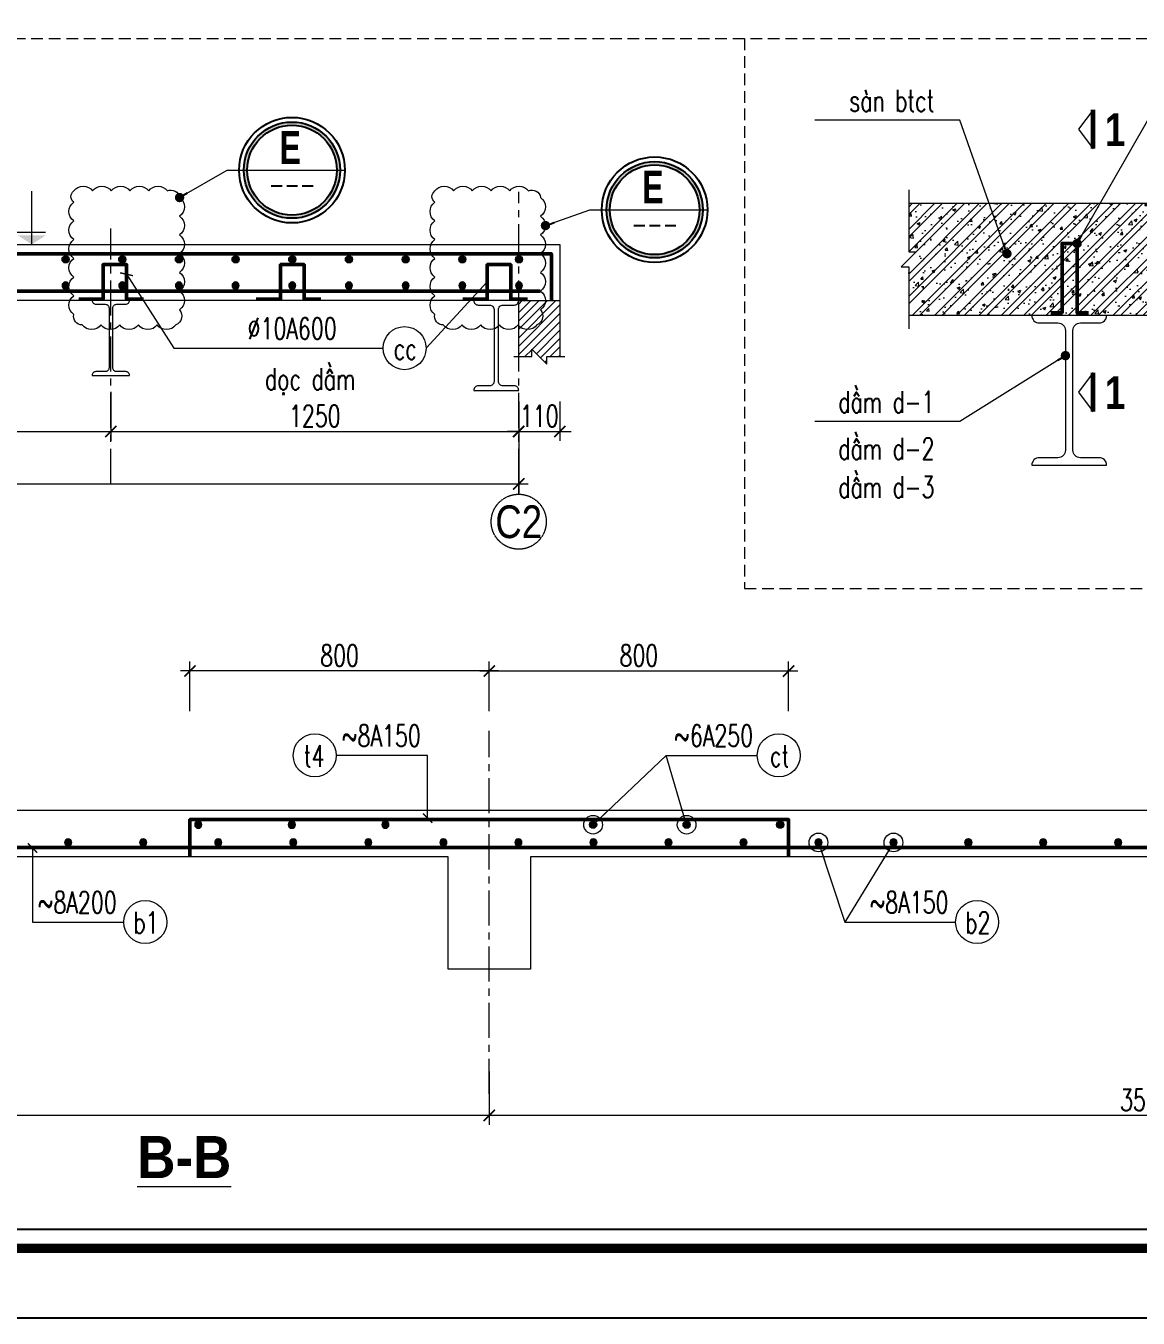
# Model space of a CAD drawing. Header units: millimetres. Extents: x 61738 to 439738, y 60858 to 151243.
# Drawn here: x 283916 to 295808, y 84100 to 97912 of the extents above; entities that cross this region are included whole.
import ezdxf
from ezdxf.enums import TextEntityAlignment as Align

# ---------------------------------------------------------------- set-up
doc = ezdxf.new("R2010")
doc.units = ezdxf.units.MM
doc.linetypes.add('CENTER', pattern=[2, 1.25, -0.25, 0.25, -0.25])
doc.linetypes.add('HIDDEN', pattern=[0.375, 0.25, -0.125])
for name, color, linetype, lineweight in [('1-THEP1', 1, 'Continuous', 50), ('10-TEXT', 4, 'Continuous', 15), ('3-THAY', 7, 'Continuous', 18), ('5-DUT', 2, 'HIDDEN', 15), ('6-TRUC', 8, 'CENTER', 9), ('7-HATCH', 8, 'Continuous', 13), ('8-DIM', 8, 'Continuous', 15), ('9-SO HIEU', 8, 'Continuous', 15), ('TEXT', 7, 'Continuous', 25)]:
    doc.layers.add(name, color=color, linetype=linetype, lineweight=lineweight)
for name, color, linetype in [('DIM', 3, 'Continuous'), ('Khungbo', 32, 'Continuous'), ('KICHTHUOC', 8, 'Continuous'), ('MANH', 8, 'Continuous'), ('TEXT-Ghi chu', 7, 'Continuous')]:
    doc.layers.add(name, color=color, linetype=linetype)
doc.styles.add('A3 - Text 3.5', font='VnArialH.TTF', dxfattribs={"width": 0.8, "height": 350})
doc.styles.add('A3 - Text 4.5', font='VnArialH-Bold.TTF', dxfattribs={"width": 0.9, "height": 450})
doc.styles.add('A3-Text 2.3', font='vnsimli.shx', dxfattribs={"width": 0.7, "height": 230, "bigfont": 'vn.shx'})
doc.styles.add('A3-Text 3.5', font='VnArialH-Bold.TTF', dxfattribs={"width": 0.8, "height": 350})
doc.styles.add('S1', font='vnsimli.shx', dxfattribs={"width": 0.75})
doc.styles.add('T3', font='VnArialH-Bold.TTF', dxfattribs={"width": 0.9})
doc.dimstyles.new('A3-1-100', dxfattribs={"dimtxt": 200, "dimasz": 120, "dimexe": 100, "dimexo": 0, "dimgap": 50, "dimtad": 1, "dimdec": 0, "dimdsep": 49, "dimtxsty": 'A3-Text 2.3', "dimblk": 'ARCHTICK', "dimcen": 10, "dimdle": 100, "dimclrd": 8, "dimclre": 8, "dimclrt": 2, "dimadec": 0, "dimazin": 2, "dimtfac": 1, "dimtdec": 0, "dimtix": 1, "dimtmove": 1, "dimatfit": 3, "dimldrblk": 'DOT', "dimfxl": 1, "dimtolj": 1, "dimtzin": 0, "dimlwd": -1, "dimlwe": -1, "dimarcsym": 0})
doc.dimstyles.new('A3-1-100x2', dxfattribs={"dimtxt": 200, "dimasz": 120, "dimexe": 100, "dimexo": 0, "dimgap": 50, "dimtad": 1, "dimdec": 0, "dimlfac": 0.5, "dimdsep": 49, "dimtxsty": 'A3-Text 2.3', "dimblk": 'ARCHTICK', "dimcen": 10, "dimdle": 100, "dimclrd": 8, "dimclre": 8, "dimclrt": 2, "dimadec": 0, "dimazin": 2, "dimtfac": 1, "dimtdec": 0, "dimtix": 1, "dimtmove": 1, "dimatfit": 3, "dimldrblk": 'DOT', "dimfxl": 1, "dimtolj": 1, "dimtzin": 0, "dimlwd": -1, "dimlwe": -1, "dimarcsym": 0})
doc.dimstyles.new('A3-1-100x3', dxfattribs={"dimtxt": 230, "dimasz": 120, "dimexe": 100, "dimexo": 0, "dimgap": 50, "dimtad": 1, "dimdec": 0, "dimlfac": 0.333333, "dimdsep": 49, "dimtxsty": 'A3-Text 2.3', "dimblk": 'ARCHTICK', "dimcen": 10, "dimdle": 100, "dimclrd": 8, "dimclre": 8, "dimclrt": 2, "dimadec": 0, "dimazin": 2, "dimtfac": 1, "dimtdec": 0, "dimtix": 1, "dimtmove": 1, "dimatfit": 3, "dimldrblk": 'DOT', "dimfxl": 1, "dimtolj": 1, "dimtzin": 0, "dimlwd": -1, "dimlwe": -1, "dimarcsym": 0})
doc.dimstyles.new('A3-1-100x4', dxfattribs={"dimtxt": 200, "dimasz": 120, "dimexe": 100, "dimexo": 0, "dimgap": 50, "dimtad": 1, "dimdec": 0, "dimlfac": 0.25, "dimdsep": 49, "dimtxsty": 'A3-Text 2.3', "dimblk": 'ARCHTICK', "dimcen": 10, "dimdle": 100, "dimclrd": 8, "dimclre": 8, "dimclrt": 2, "dimadec": 0, "dimazin": 2, "dimtfac": 1, "dimtdec": 0, "dimtix": 1, "dimtmove": 1, "dimatfit": 3, "dimldrblk": 'DOT', "dimfxl": 1, "dimtolj": 1, "dimtzin": 0, "dimlwd": -1, "dimlwe": -1, "dimarcsym": 0})

# ---------------------------------------------------------------- blocks, each defined once
blk = doc.blocks.new('CDS12')
at = {"layer": 'Defpoints'}
blk.add_lwpolyline([(91835, 363353), (49835, 363353), (49835, 393053), (91835, 393053)], close=True, dxfattribs=at)
at = {"layer": 'Khungbo', "color": 1, "const_width": 100}
blk.add_lwpolyline([(91094, 364100), (50996, 364100), (50996, 392312), (91094, 392312)], close=True, dxfattribs=at)
at = {"layer": 'Khungbo', "color": 1}
blk.add_lwpolyline([(90894, 364300), (51196, 364300), (51196, 392112), (90894, 392112)], close=True, dxfattribs=at)
blk = doc.blocks.new('Truc X')
at = {"layer": '6-TRUC', "color": 2}
blk.add_line((0, 0), (0, 150), dxfattribs=at)
blk.add_circle((0, -400), 400, dxfattribs=at)
at = {"layer": '6-TRUC', "color": 2, "style": 'A3 - Text 3.5', "width": 0.8}
blk.add_attdef('1', text='', height=500, dxfattribs=at).set_placement((-13, -400), align=Align.MIDDLE_CENTER)
blk = doc.blocks.new('_ArchTick')
at = {"color": 0, "linetype": 'ByBlock', "const_width": 0.15}
blk.add_lwpolyline([(-0.5, -0.5), (0.5, 0.5)], dxfattribs=at)
blk = doc.blocks.new('*D183')
at = {"layer": '8-DIM', "color": 8, "ltscale": 300, "transparency": 16777216}
for p, q in [((275545, 93897), (275545, 92917)), ((289185, 93897), (289185, 92917))]:
    blk.add_line(p, q, dxfattribs=at)
at = {"layer": '8-DIM', "color": 8, "linetype": 'ByBlock', "ltscale": 300, "transparency": 16777216}
blk.add_line((275445, 93017), (289285, 93017), dxfattribs=at)
at = {"layer": 'Defpoints', "color": 0, "ltscale": 300, "transparency": 16777216}
for p in [(275545, 93897), (289185, 93897), (289185, 93017)]:
    blk.add_point(p, dxfattribs=at)
at = {"layer": '8-DIM', "color": 8, "ltscale": 300, "transparency": 16777216, "xscale": 120, "yscale": 120, "zscale": 120, "rotation": 180}
blk.add_blockref('_ArchTick', (275545, 93017), dxfattribs=at)
at = {"layer": '8-DIM', "color": 8, "ltscale": 300, "transparency": 16777216, "xscale": 120, "yscale": 120, "zscale": 120}
blk.add_blockref('_ArchTick', (289185, 93017), dxfattribs=at)
at = {"layer": '8-DIM', "color": 2, "ltscale": 300, "transparency": 16777216, "insert": (282365, 93182), "char_height": 230, "attachment_point": 5, "style": 'A3-Text 2.3'}
blk.add_mtext('\\A1;3410', dxfattribs=at)
blk = doc.blocks.new('_Dot')
at = {"color": 0, "linetype": 'ByBlock', "lineweight": -2}
blk.add_line((-0.5, 0), (-1, 0), dxfattribs=at)
at = {"color": 0, "linetype": 'ByBlock', "const_width": 0.5}
blk.add_lwpolyline([(-0.25, 0, 1), (0.25, 0, 1)], format="xyb", close=True, dxfattribs=at)
blk = doc.blocks.new('*D185')
at = {"layer": '8-DIM', "color": 8, "ltscale": 300, "transparency": 16777216}
for p, q in [((275545, 94000), (275545, 93477)), ((284825, 94000), (284825, 93477))]:
    blk.add_line(p, q, dxfattribs=at)
at = {"layer": '8-DIM', "color": 8, "linetype": 'ByBlock', "ltscale": 300, "transparency": 16777216}
blk.add_line((275445, 93577), (284925, 93577), dxfattribs=at)
at = {"layer": 'Defpoints', "color": 0, "ltscale": 300, "transparency": 16777216}
for p in [(275545, 94000), (284825, 94000), (284825, 93577)]:
    blk.add_point(p, dxfattribs=at)
at = {"layer": '8-DIM', "color": 8, "ltscale": 300, "transparency": 16777216, "xscale": 120, "yscale": 120, "zscale": 120, "rotation": 180}
blk.add_blockref('_ArchTick', (275545, 93577), dxfattribs=at)
at = {"layer": '8-DIM', "color": 8, "ltscale": 300, "transparency": 16777216, "xscale": 120, "yscale": 120, "zscale": 120}
blk.add_blockref('_ArchTick', (284825, 93577), dxfattribs=at)
at = {"layer": '8-DIM', "color": 2, "ltscale": 300, "transparency": 16777216, "insert": (280185, 93742), "char_height": 230, "attachment_point": 5, "style": 'A3-Text 2.3'}
blk.add_mtext('\\A1;2270', dxfattribs=at)
blk = doc.blocks.new('*D186')
at = {"layer": '8-DIM', "color": 8, "ltscale": 300, "transparency": 16777216}
for p, q in [((284825, 93897), (284825, 93477)), ((289185, 93897), (289185, 93477))]:
    blk.add_line(p, q, dxfattribs=at)
at = {"layer": '8-DIM', "color": 8, "linetype": 'ByBlock', "ltscale": 300, "transparency": 16777216}
blk.add_line((284725, 93577), (289285, 93577), dxfattribs=at)
at = {"layer": 'Defpoints', "color": 0, "ltscale": 300, "transparency": 16777216}
for p in [(284825, 93897), (289185, 93897), (289185, 93577)]:
    blk.add_point(p, dxfattribs=at)
at = {"layer": '8-DIM', "color": 8, "ltscale": 300, "transparency": 16777216, "xscale": 120, "yscale": 120, "zscale": 120, "rotation": 180}
blk.add_blockref('_ArchTick', (284825, 93577), dxfattribs=at)
at = {"layer": '8-DIM', "color": 8, "ltscale": 300, "transparency": 16777216, "xscale": 120, "yscale": 120, "zscale": 120}
blk.add_blockref('_ArchTick', (289185, 93577), dxfattribs=at)
at = {"layer": '8-DIM', "color": 2, "ltscale": 300, "transparency": 16777216, "insert": (287005, 93742), "char_height": 230, "attachment_point": 5, "style": 'A3-Text 2.3'}
blk.add_mtext('\\A1;1250', dxfattribs=at)
blk = doc.blocks.new('DK THEP')
at = {"layer": '7-HATCH'}
h = blk.add_hatch(color=1, dxfattribs=at)
edge = h.paths.add_edge_path()
edge.add_arc((0, 0), 36.1, 0, 360)
at = {"layer": '7-HATCH', "color": 0}
blk.add_circle((0, 0), 36.1, dxfattribs=at)
blk = doc.blocks.new('*D188')
at = {"layer": '8-DIM', "color": 8, "ltscale": 300, "transparency": 16777216}
for p, q in [((288870, 86737), (288870, 86167)), ((302910, 86737), (302910, 86167))]:
    blk.add_line(p, q, dxfattribs=at)
at = {"layer": '8-DIM', "color": 8, "linetype": 'ByBlock', "ltscale": 300, "transparency": 16777216}
blk.add_line((303010, 86267), (288770, 86267), dxfattribs=at)
at = {"layer": 'Defpoints', "color": 0, "ltscale": 300, "transparency": 16777216}
for p in [(288870, 86737), (302910, 86737), (288870, 86267)]:
    blk.add_point(p, dxfattribs=at)
at = {"layer": '8-DIM', "color": 8, "ltscale": 300, "transparency": 16777216, "xscale": 120, "yscale": 120, "zscale": 120, "rotation": 180}
blk.add_blockref('_ArchTick', (288870, 86267), dxfattribs=at)
at = {"layer": '8-DIM', "color": 8, "ltscale": 300, "transparency": 16777216, "xscale": 120, "yscale": 120, "zscale": 120}
blk.add_blockref('_ArchTick', (302910, 86267), dxfattribs=at)
at = {"layer": '8-DIM', "color": 2, "ltscale": 300, "transparency": 16777216, "insert": (295890, 86432), "char_height": 230, "attachment_point": 5, "style": 'A3-Text 2.3'}
blk.add_mtext('\\A1;3510', dxfattribs=at)
blk = doc.blocks.new('*D189')
at = {"layer": '8-DIM', "color": 8, "ltscale": 300, "transparency": 16777216}
for p, q in [((277710, 86737), (277710, 86167)), ((288870, 86737), (288870, 86167))]:
    blk.add_line(p, q, dxfattribs=at)
at = {"layer": '8-DIM', "color": 8, "linetype": 'ByBlock', "ltscale": 300, "transparency": 16777216}
blk.add_line((288970, 86267), (277610, 86267), dxfattribs=at)
at = {"layer": 'Defpoints', "color": 0, "ltscale": 300, "transparency": 16777216}
for p in [(277710, 86737), (288870, 86737), (277710, 86267)]:
    blk.add_point(p, dxfattribs=at)
at = {"layer": '8-DIM', "color": 8, "ltscale": 300, "transparency": 16777216, "xscale": 120, "yscale": 120, "zscale": 120, "rotation": 180}
blk.add_blockref('_ArchTick', (277710, 86267), dxfattribs=at)
at = {"layer": '8-DIM', "color": 8, "ltscale": 300, "transparency": 16777216, "xscale": 120, "yscale": 120, "zscale": 120}
blk.add_blockref('_ArchTick', (288870, 86267), dxfattribs=at)
at = {"layer": '8-DIM', "color": 2, "ltscale": 300, "transparency": 16777216, "insert": (283290, 86432), "char_height": 230, "attachment_point": 5, "style": 'A3-Text 2.3'}
blk.add_mtext('\\A1;2790', dxfattribs=at)
blk = doc.blocks.new('*D192')
at = {"layer": '8-DIM', "color": 8, "ltscale": 300, "transparency": 16777216}
for p, q in [((285670, 90587), (285670, 91117)), ((288870, 90587), (288870, 91117))]:
    blk.add_line(p, q, dxfattribs=at)
at = {"layer": '8-DIM', "color": 8, "linetype": 'ByBlock', "ltscale": 300, "transparency": 16777216}
blk.add_line((288970, 91017), (285570, 91017), dxfattribs=at)
at = {"layer": 'Defpoints', "color": 0, "ltscale": 300, "transparency": 16777216}
for p in [(285670, 91017), (285670, 90587), (288870, 90587)]:
    blk.add_point(p, dxfattribs=at)
at = {"layer": '8-DIM', "color": 8, "ltscale": 300, "transparency": 16777216, "xscale": 120, "yscale": 120, "zscale": 120, "rotation": 180}
blk.add_blockref('_ArchTick', (285670, 91017), dxfattribs=at)
at = {"layer": '8-DIM', "color": 8, "ltscale": 300, "transparency": 16777216, "xscale": 120, "yscale": 120, "zscale": 120}
blk.add_blockref('_ArchTick', (288870, 91017), dxfattribs=at)
at = {"layer": '8-DIM', "color": 2, "ltscale": 300, "transparency": 16777216, "insert": (287270, 91182), "char_height": 230, "attachment_point": 5, "style": 'A3-Text 2.3'}
blk.add_mtext('\\A1;800', dxfattribs=at)
blk = doc.blocks.new('*D193')
at = {"layer": '8-DIM', "color": 8, "ltscale": 300, "transparency": 16777216}
for p, q in [((288870, 90587), (288870, 91117)), ((292070, 90587), (292070, 91117))]:
    blk.add_line(p, q, dxfattribs=at)
at = {"layer": '8-DIM', "color": 8, "linetype": 'ByBlock', "ltscale": 300, "transparency": 16777216}
blk.add_line((288770, 91017), (292170, 91017), dxfattribs=at)
at = {"layer": 'Defpoints', "color": 0, "ltscale": 300, "transparency": 16777216}
for p in [(292070, 91017), (288870, 90587), (292070, 90587)]:
    blk.add_point(p, dxfattribs=at)
at = {"layer": '8-DIM', "color": 8, "ltscale": 300, "transparency": 16777216, "xscale": 120, "yscale": 120, "zscale": 120, "rotation": 180}
blk.add_blockref('_ArchTick', (288870, 91017), dxfattribs=at)
at = {"layer": '8-DIM', "color": 8, "ltscale": 300, "transparency": 16777216, "xscale": 120, "yscale": 120, "zscale": 120}
blk.add_blockref('_ArchTick', (292070, 91017), dxfattribs=at)
at = {"layer": '8-DIM', "color": 2, "ltscale": 300, "transparency": 16777216, "insert": (290470, 91182), "char_height": 230, "attachment_point": 5, "style": 'A3-Text 2.3'}
blk.add_mtext('\\A1;800', dxfattribs=at)
blk = doc.blocks.new('Mat cat KC - Dung')
at = {"layer": '10-TEXT', "color": 2, "const_width": 50}
blk.add_lwpolyline([(0, 418), (0, 0)], dxfattribs=at)
at = {"layer": '10-TEXT', "color": 3, "ltscale": 500, "style": 'A3-Text 3.5', "width": 0.8}
blk.add_attdef('1', (127, 29), '', height=350, dxfattribs=at)
blk = doc.blocks.new('*U257')
at = {"layer": '10-TEXT'}
for p, q in [((17615, 449767), (17615, 450310)), ((16730, 449893), (17756, 449893)), ((16734, 449766), (17757, 449766))]:
    blk.add_line(p, q, dxfattribs=at)
at = {"layer": '10-TEXT', "color": 1}
blk.add_solid([(17756, 449858), (17615, 449767), (17473, 449858)], dxfattribs=at)
blk = doc.blocks.new('*D827')
at = {"layer": '8-DIM', "color": 8, "ltscale": 400, "transparency": 16777216}
for p, q in [((289185, 93897), (289185, 93477)), ((289625, 93897), (289625, 93477))]:
    blk.add_line(p, q, dxfattribs=at)
at = {"layer": '8-DIM', "color": 8, "linetype": 'ByBlock', "ltscale": 400, "transparency": 16777216}
for p, q in [((289185, 93577), (289065, 93577)), ((289185, 93577), (289625, 93577)), ((289625, 93577), (289745, 93577))]:
    blk.add_line(p, q, dxfattribs=at)
at = {"layer": 'Defpoints', "color": 0, "ltscale": 400, "transparency": 16777216}
for p in [(289185, 93897), (289625, 93897), (289625, 93577)]:
    blk.add_point(p, dxfattribs=at)
at = {"layer": '8-DIM', "color": 8, "ltscale": 400, "transparency": 16777216, "xscale": 120, "yscale": 120, "zscale": 120}
blk.add_blockref('_ArchTick', (289185, 93577), dxfattribs=at)
at = {"layer": '8-DIM', "color": 8, "ltscale": 400, "transparency": 16777216, "xscale": 120, "yscale": 120, "zscale": 120, "rotation": 180}
blk.add_blockref('_ArchTick', (289625, 93577), dxfattribs=at)
at = {"layer": '8-DIM', "color": 2, "ltscale": 400, "transparency": 16777216, "insert": (289405, 93742), "char_height": 230, "attachment_point": 5, "style": 'A3-Text 2.3'}
blk.add_mtext('\\A1;110', dxfattribs=at)

msp = doc.modelspace()

# ---------------------------------------------------------------- hatches: boundary and pattern name
at = {"layer": '7-HATCH'}
h = msp.add_hatch(color=256, dxfattribs=at)
edge = h.paths.add_edge_path(flags=17)
edge.add_arc((286761.1, 96369.9), 479.5, 0, 360)
edge = h.paths.add_edge_path()
edge.add_arc((286761.1, 96369.9), 514.7, 0, 360)
h = msp.add_hatch(color=256, dxfattribs=at)
edge = h.paths.add_edge_path(flags=17)
edge.add_arc((290638.5, 95946.7), 479.5, 0, 360)
edge = h.paths.add_edge_path()
edge.add_arc((290638.5, 95946.7), 514.7, 0, 360)
at = {"layer": '7-HATCH', "ltscale": 500}
h = msp.add_hatch(dxfattribs=at)
h.set_pattern_fill('BT', color=256, scale=45, pattern_type=2)
h.set_pattern_definition([(45, (-41754.35, 41277.57), (-119.32427, 119.32427), []), (45, (-41674.8, 41277.57), (-119.32427, 119.32427), []), (50, (-41754.35, 41277.57), (322.76708, -28.23846), [33.75, -371.25]), (355, (-41754.35, 41277.57), (-62.4381, 338.48646), [27, -297]), (100.4514, (-41727.46, 41275.22), (260.32922, 310.2478), [28.6831, -315.51395]), (46.1842, (-41754.35, 41367.57), (480.25847, -74.48356), [50.625, -556.875]), (96.6356, (-41714.33, 41361.36), (420.5982, 438.35304), [43.0246, -473.27085]), (351.1842, (-41754.35, 41367.57), (420.5979, 438.3534), [40.5, -445.5]), (21, (-41709.35, 41345.07), (268.60817, -181.1785), [33.75, -371.25]), (326, (-41709.35, 41345.07), (109.4919, 326.31752), [27, -297]), (71.4514, (-41686.97, 41329.97), (378.10018, 145.13872), [28.6831, -315.51395]), (37.5, (-41754.35, 41277.57), (5.471935, 149.802234), [0, -293.4, 0, -301.5, 0, -298.125]), (7.5, (-41754.35, 41277.57), (118.38129, 177.48527), [0, -171.9, 0, -286.65, 0, -113.625]), (327.5, (-41854.7, 41277.57), (240.220096, -10.149692), [0, -112.5, 0, -351, 0, -465.75]), (317.5, (-41899.7, 41277.57), (262.43378, 45.04724), [0, -146.25, 0, -233.1, 0, -330.75])])
h.paths.add_polyline_path([(293354.3, 96016.7), (293354.3, 95496.7), (293434.3, 95496.7), (293274.3, 95336.7), (293354.3, 95336.7), (293354.3, 94816.7), (297234.3, 94816.7), (297234.3, 95336.7), (297154.3, 95336.7), (297314.3, 95496.7), (297234.3, 95496.7), (297234.3, 96016.7)])
h = msp.add_hatch(dxfattribs=at)
h.set_pattern_fill('ANSI31', color=256, scale=20)
h.set_pattern_definition([(45, (-85065.79, 48466.667), (-44.901281, 44.901281), [])])
h.paths.add_polyline_path([(289625.2, 94976.7), (289185.2, 94976.7), (289185.2, 94376.7), (289325.2, 94376.7), (289325.2, 94456.7), (289485.2, 94296.7), (289485.2, 94376.7), (289625.2, 94376.7)])

# ---------------------------------------------------------------- linework, layer by layer
at = {"layer": '1-THEP1', "ltscale": 300}
for points in [[(294875.6, 94846.7), (294994.8, 94846.7), (294994.8, 95586.7), (295155.6, 95586.7), (295155.6, 94846.7), (295275.6, 94846.7)], [(275205.2, 94976.7), (275205.2, 95476.7), (289534.2, 95476.7), (289534.2, 94976.7)], [(284482.4, 94991.7), (284742.4, 94991.7), (284742.4, 95361.7), (284992.4, 95361.7), (284992.4, 94991.7), (285172.4, 94991.7)], [(286379.9, 94991.7), (286639.9, 94991.7), (286639.9, 95361.7), (286889.9, 95361.7), (286889.9, 94991.7), (287069.9, 94991.7)], [(288589.2, 94991.7), (288849.2, 94991.7), (288849.2, 95361.7), (289099.2, 95361.7), (289099.2, 94991.7), (289279.2, 94991.7)], [(275274.2, 95076.7), (289414.2, 95076.7)], [(292070, 89029.1), (292070, 89429.1), (285670, 89429.1), (285670, 89029.1)]]:
    msp.add_lwpolyline(points, dxfattribs=at)
msp.add_lwpolyline([(274210, 89129.1), (303214, 89129.1, 1), (303214, 89229.1), (303114, 89229.1)], format="xyb", dxfattribs=at)
at = {"layer": '3-THAY', "ltscale": 500}
for p, q in [((293354.3, 96016.7), (297234.3, 96016.7)), ((275105.2, 95576.7), (289625.2, 95576.7)), ((289625.2, 95576.7), (289625.2, 94376.7)), ((289185.2, 94976.7), (275545.2, 94976.7)), ((289185.2, 94376.7), (289185.2, 94976.7)), ((297234.3, 94816.7), (293354.3, 94816.7))]:
    msp.add_line(p, q, dxfattribs=at)
at = {"layer": '3-THAY', "ltscale": 300}
for p, q in [((274210, 89529.1), (303350, 89529.1)), ((274210, 89529.1), (303350, 89529.1)), ((288430, 89029.1), (278150, 89029.1)), ((288430, 89029.1), (278150, 89029.1)), ((288430, 87829.1), (288430, 89029.1)), ((288430, 87829.1), (288430, 89029.1)), ((302470, 89029.1), (289310, 89029.1)), ((289310, 89029.1), (289310, 87829.1)), ((302470, 89029.1), (289310, 89029.1)), ((289310, 89029.1), (289310, 87829.1)), ((289310, 87829.1), (288430, 87829.1)), ((289310, 87829.1), (288430, 87829.1))]:
    msp.add_line(p, q, dxfattribs=at)
for points in [[(295325.6, 97016.4), (295168.4, 96807.6), (295325.6, 96598.7)], [(289185.2, 94976.7), (289625.2, 94976.7)], [(295325.6, 94206.4), (295168.4, 93997.6), (295325.6, 93788.7)]]:
    msp.add_lwpolyline(points, dxfattribs=at)
at = {"layer": '3-THAY'}
for points in [[(284625.2, 94176.7), (285025.2, 94176.7), (285025.2, 94176.7, 0.4142136), (284985.2, 94216.7), (284885.2, 94216.7, -0.4142136), (284845.2, 94256.7), (284845.2, 94896.7, -0.4142136), (284885.2, 94936.7), (284985.2, 94936.7, 0.4142136), (285025.2, 94976.7), (285025.2, 94976.7), (284625.2, 94976.7), (284625.2, 94976.7, 0.4142136), (284665.2, 94936.7), (284765.2, 94936.7, -0.4142136), (284805.2, 94896.7), (284805.2, 94256.7, -0.4142136), (284765.2, 94216.7), (284665.2, 94216.7, 0.4142136), (284625.2, 94176.7)], [(288705.2, 94016.7), (289185.2, 94016.7), (289185.2, 94016.7, 0.4142136), (289137.2, 94064.7), (289017.2, 94064.7, -0.4142136), (288969.2, 94112.7), (288969.2, 94880.7, -0.4142136), (289017.2, 94928.7), (289137.2, 94928.7, 0.4142136), (289185.2, 94976.7), (289185.2, 94976.7), (288705.2, 94976.7), (288705.2, 94976.7, 0.4142136), (288753.2, 94928.7), (288873.2, 94928.7, -0.4142136), (288921.2, 94880.7), (288921.2, 94112.7, -0.4142136), (288873.2, 94064.7), (288753.2, 94064.7, 0.4142136), (288705.2, 94016.7)], [(294670.5, 93216.7), (295470.5, 93216.7), (295470.5, 93216.7, 0.4142136), (295390.5, 93296.7), (295190.5, 93296.7, -0.4142136), (295110.5, 93376.7), (295110.5, 94656.7, -0.4142136), (295190.5, 94736.7), (295390.5, 94736.7, 0.4142136), (295470.5, 94816.7), (295470.5, 94816.7), (294670.5, 94816.7), (294670.5, 94816.7, 0.4142136), (294750.5, 94736.7), (294950.5, 94736.7, -0.4142136), (295030.5, 94656.7), (295030.5, 93376.7, -0.4142136), (294950.5, 93296.7), (294750.5, 93296.7, 0.4142136), (294670.5, 93216.7)]]:
    msp.add_lwpolyline(points, format="xyb", close=True, dxfattribs=at)
at = {"layer": '5-DUT', "ltscale": 500}
for points in [[(273099.2, 97777.6), (308238.5, 97777.6)], [(291600, 97777.6), (291600, 91897.6), (308297.7, 91897.6)]]:
    msp.add_lwpolyline(points, dxfattribs=at)
at = {"layer": '6-TRUC', "ltscale": 300}
for points in [[(289185.2, 93016.7), (289185.2, 96136.7)], [(284825.2, 93016.7), (284825.2, 95746.7)], [(288870, 86496.7), (288870, 90376.7)]]:
    msp.add_lwpolyline(points, dxfattribs=at)
at = {"layer": '7-HATCH', "ltscale": 500}
for points in [[(284429.2, 96147.6, -0.5205671), (284629.2, 96147.6, -0.5205671), (284829.2, 96147.6, -0.5205671), (285029.2, 96147.6, -0.5205671), (285229.2, 96147.6, -0.5205671), (285429.2, 96147.6, -0.5205671), (285559.2, 96077.6, -0.5205671), (285559.2, 95877.6, -0.5205671), (285559.2, 95677.6, -0.5205671), (285559.2, 95477.6, -0.5205671), (285559.2, 95277.6, -0.5205671), (285559.2, 95077.6, -0.5205671), (285559.2, 94877.6, -0.5205671), (285519.2, 94717.6, -0.5205671), (285319.2, 94717.6, -0.5205671), (285119.2, 94717.6, -0.5205671), (284919.2, 94717.6, -0.5205671), (284719.2, 94717.6, -0.5205671), (284519.2, 94717.6, -0.5205671), (284429.2, 94827.6, -0.5205671), (284429.2, 95027.6, -0.5205671), (284429.2, 95227.6, -0.5205671), (284429.2, 95427.6, -0.5205671), (284429.2, 95627.6, -0.5205671), (284429.2, 95827.6, -0.5205671), (284429.2, 96027.6, -0.5205671)], [(288289.2, 96147.6, -0.5205671), (288489.2, 96147.6, -0.5205671), (288689.2, 96147.6, -0.5205671), (288889.2, 96147.6, -0.5205671), (289089.2, 96147.6, -0.5205671), (289289.2, 96147.6, -0.5205671), (289419.2, 96077.6, -0.5205671), (289419.2, 95877.6, -0.5205671), (289419.2, 95677.6, -0.5205671), (289419.2, 95477.6, -0.5205671), (289419.2, 95277.6, -0.5205671), (289419.2, 95077.6, -0.5205671), (289419.2, 94877.6, -0.5205671), (289379.2, 94717.6, -0.5205671), (289179.2, 94717.6, -0.5205671), (288979.2, 94717.6, -0.5205671), (288779.2, 94717.6, -0.5205671), (288579.2, 94717.6, -0.5205671), (288379.2, 94717.6, -0.5205671), (288289.2, 94827.6, -0.5205671), (288289.2, 95027.6, -0.5205671), (288289.2, 95227.6, -0.5205671), (288289.2, 95427.6, -0.5205671), (288289.2, 95627.6, -0.5205671), (288289.2, 95827.6, -0.5205671), (288289.2, 96027.6, -0.5205671)]]:
    msp.add_lwpolyline(points, format="xyb", close=True, dxfattribs=at)
msp.add_lwpolyline([(293354.3, 96160.7), (293354.3, 95496.7), (293434.3, 95496.7), (293274.3, 95336.7), (293354.3, 95336.7), (293354.3, 94672.7)], dxfattribs=at)
at = {"layer": '7-HATCH', "ltscale": 300}
msp.add_lwpolyline([(289132.4, 94376.7), (289325.2, 94376.7), (289325.2, 94456.7), (289485.2, 94296.7), (289485.2, 94376.7), (289678, 94376.7)], dxfattribs=at)
at = {"layer": '9-SO HIEU'}
for centre in [(287964.9, 94467.6), (287004.8, 90115.4), (291966, 90115.4), (285192.7, 88334.1), (294086.1, 88334.1)]:
    msp.add_circle(centre, 230, dxfattribs=at)
at = {"layer": 'DIM'}
for centre, radius in [((286761.1, 96369.9), 514.7), ((286761.1, 96369.9), 479.5), ((290638.5, 95946.7), 514.7), ((290638.5, 95946.7), 479.5)]:
    msp.add_circle(centre, radius, dxfattribs=at)
at = {"layer": 'MANH'}
for centre in [(286761.1, 96369.9), (290638.5, 95946.7)]:
    msp.add_circle(centre, 564.6, dxfattribs=at)

# ---------------------------------------------------------------- block references
at = {"layer": '8-DIM'}
for p in [(295325.6, 96598.7), (295325.6, 93788.7)]:
    msp.add_blockref('Mat cat KC - Dung', p, dxfattribs=at).add_auto_attribs({'1': '1'})
at = {"layer": 'KICHTHUOC'}
msp.add_blockref('CDS12', (221903.3, -279252.9), dxfattribs=at)
at = {"layer": 'KICHTHUOC', "xscale": 1.045454545455868, "yscale": 1.045454545455868, "zscale": 1.045454545455868}
msp.add_blockref('*U257', (265564, -374634.1), dxfattribs=at)
at = {"layer": 'KICHTHUOC'}
ref = msp.add_blockref('Truc X', (289185.2, 92906.4), dxfattribs=dict(at, xscale=0.7349999999569263, yscale=0.7349999999569263, zscale=0.7349999999569263))
ref.add_attrib('1', 'c2', dxfattribs={"layer": 'TEXT', "color": 2, "height": 350, "style": 'A3 - Text 3.5', "width": 0.8}).set_placement((289185.2, 92612.4), align=Align.MIDDLE_CENTER)
at = {"layer": 'TEXT-Ghi chu', "xscale": 1.067489280016162, "yscale": 1.067489280016162, "zscale": 1.067489280016162, "rotation": 180}
for p in [(284341, 95416.7), (284946.9, 95416.7), (285552.8, 95416.7), (286158.8, 95416.7), (286764.7, 95416.7), (287370.6, 95416.7), (287976.5, 95416.7), (288582.4, 95416.7), (289188.3, 95416.7)]:
    msp.add_blockref('DK THEP', p, dxfattribs=at)
at = {"layer": 'TEXT-Ghi chu', "yscale": 1.067489280016162, "zscale": 1.067489280016162}
for p, xscale in [((284341, 95136.7), -1.067489280016162), ((284946.9, 95136.7), -1.067489280016162), ((285552.8, 95136.7), -1.067489280016162), ((286158.8, 95136.7), -1.067489280016162), ((286764.7, 95136.7), -1.067489280016162), ((287370.6, 95136.7), -1.067489280016162), ((287976.5, 95136.7), -1.067489280016162), ((288582.4, 95136.7), -1.067489280016162), ((289188.3, 95136.7), -1.067489280016162), ((285759.6, 89374.1), -1.067489280016162), ((286759.6, 89374.1), -1.067489280016162), ((287759.6, 89374.1), -1.067489280016162), ((289980.4, 89374.1), 1.067489280016162), ((290980.4, 89374.1), 1.067489280016162), ((291980.4, 89374.1), 1.067489280016162), ((284369.2, 89184.1), -1.067489280016162), ((285171.2, 89184.1), -1.067489280016162), ((285973.3, 89184.1), -1.067489280016162), ((286775.4, 89184.1), -1.067489280016162), ((287577.5, 89184.1), -1.067489280016162), ((288379.6, 89184.1), -1.067489280016162), ((289181.7, 89184.1), -1.067489280016162), ((289983.7, 89184.1), -1.067489280016162), ((290785.8, 89184.1), -1.067489280016162), ((291587.9, 89184.1), -1.067489280016162), ((292390, 89184.1), -1.067489280016162), ((293192.1, 89184.1), -1.067489280016162), ((293990, 89184.1), -1.067489280016162), ((293994.2, 89184.1), -1.067489280016162), ((294792.1, 89184.1), -1.067489280016162), ((295594.2, 89184.1), -1.067489280016162)]:
    msp.add_blockref('DK THEP', p, dxfattribs=dict(at, xscale=xscale))

# ---------------------------------------------------------------- texts
at = {"layer": '10-TEXT', "style": 'S1', "width": 0.7}
for s, p in [('sµn btct', (293629.3, 96997.6)), ('`10A600', (287239.2, 94562.2)), ('däc dÇm  ', (287659.2, 94022.2)), ('dÇm d-1', (293629.3, 93777.6)), ('dÇm d-2', (293629.3, 93277.6)), ('dÇm d-3', (293629.3, 92867.6)), ('~8A150', (288138.4, 90210.1)), ('~6A250', (291691.1, 90210.1)), ('~8A200', (284887.1, 88428.7)), ('~8A150', (293780.4, 88428.7))]:
    msp.add_text(s, height=230, dxfattribs=at).set_placement(p, align=Align.RIGHT)
at = {"layer": '10-TEXT'}
for s, height, style, width, p in [('e', 350, 'T3', 0.7, (286742.8, 96437.6)), ('e', 350, 'T3', 0.7, (290620.3, 96014.3)), ('---', 212.67, 'S1', 0.7, (286763.3, 96110.8)), ('---', 212.67, 'S1', 0.7, (290640.8, 95687.6)), ('cc', 230, 'S1', 0.7, (287972.6, 94346.3)), ('t4', 230, 'S1', 0.7, (286997.1, 89994.1)), ('ct', 230, 'S1', 0.7, (291973.7, 89994.1)), ('b1', 230, 'S1', 0.7, (285200.4, 88212.8)), ('b2', 230, 'S1', 0.7, (294093.8, 88212.8)), ('%%Ub-b', 450, 'A3 - Text 4.5', 0.9, (285610, 85596.7))]:
    msp.add_text(s, height=height, dxfattribs=dict(at, style=style, width=width)).set_placement(p, align=Align.CENTER)

# ---------------------------------------------------------------- dimensions: what is measured, and where the dimension line sits
at = {"layer": '8-DIM', "ltscale": 300}
for base, p1, p2, text, picture, middle in [((284825.2, 93576.7), (275545.2, 94000), (284825.2, 94000), '2270', '*D185', (280185.2, 93741.7)), ((289185.2, 93576.7), (284825.2, 93896.7), (289185.2, 93896.7), '1250', '*D186', (287005.2, 93741.7))]:
    dim = msp.add_linear_dim(base=base, p1=p1, p2=p2, text=text, dimstyle='A3-1-100x4', dxfattribs=at)
    dim.commit()
    dim.dimension.update_dxf_attribs({"geometry": picture, "text_midpoint": middle})
for base, p1, p2, picture, middle in [((289185.2, 93016.7), (275545.2, 93896.7), (289185.2, 93896.7), '*D183', (282365.2, 93181.7)), ((285670, 91016.7), (288870, 90586.7), (285670, 90586.7), '*D192', (287270, 91181.7)), ((292070, 91016.7), (288870, 90586.7), (292070, 90586.7), '*D193', (290470, 91181.7)), ((277710, 86266.7), (288870, 86736.7), (277710, 86736.7), '*D189', (283290, 86431.7)), ((288870, 86266.7), (302910, 86736.7), (288870, 86736.7), '*D188', (295890, 86431.7))]:
    dim = msp.add_linear_dim(base=base, p1=p1, p2=p2, dimstyle='A3-1-100x4', dxfattribs=at)
    dim.commit()
    dim.dimension.update_dxf_attribs({"geometry": picture, "text_midpoint": middle})
at = {"layer": '8-DIM', "ltscale": 400}
dim = msp.add_linear_dim(base=(289625.2, 93576.7), p1=(289185.2, 93896.7), p2=(289625.2, 93896.7), dimstyle='A3-1-100x4', dxfattribs=at)
dim.commit()
dim.dimension.update_dxf_attribs({"geometry": '*D827', "text_midpoint": (289405.2, 93741.7)})

# ---------------------------------------------------------------- leaders
at = {"layer": '9-SO HIEU', "ltscale": 500}
for points, dimstyle, override in [([(294404.8, 95477.6), (293901.7, 96902.9), (292350, 96902.9)], 'A3-1-100x2', {"dimasz": 100, "dimtad": 0}), ([(295155.6, 95586.7), (295909.6, 96902.9), (297825.6, 96902.9)], 'A3-1-100x2', {"dimasz": 100, "dimtad": 0}), ([(285559.2, 96077.6), (286068, 96369.9), (287325.7, 96369.9)], 'A3-1-100x3', {"dimasz": 100, "dimgap": 50, "dimtad": 0}), ([(289471.3, 95777.6), (289945.5, 95946.7), (291203.1, 95946.7)], 'A3-1-100x3', {"dimasz": 100, "dimgap": 50, "dimtad": 0}), ([(288849.2, 95176.7), (288194.9, 94467.6)], 'A3-1-100x2', {"dimasz": 100, "dimgap": 50, "dimtad": 0, "dimldrblk": 'ArchTick'}), ([(295030.5, 94387.6), (293901.7, 93682.9), (292350, 93682.9)], 'A3-1-100x2', {"dimasz": 100, "dimtad": 0})]:
    msp.add_leader(points, dimstyle=dimstyle, override=override, dxfattribs=at)
at = {"layer": '9-SO HIEU', "ltscale": 300}
for points, override in [([(284992.4, 95257.6), (285497.5, 94467.6), (287734.9, 94467.6)], {"dimasz": 100, "dimgap": 50, "dimtad": 0, "dimldrblk": 'ArchTick'}), ([(288210.4, 89444.1), (288210.4, 90115.4), (287234.8, 90115.4)], {"dimasz": 100, "dimgap": 50, "dimtad": 0, "dimldrblk": 'ArchTick'}), ([(289980.4, 89374.1), (290760.4, 90115.4), (291736, 90115.4)], {"dimasz": 200, "dimtad": 0, "dimldrblk": 'Origin'}), ([(290980.4, 89374.1), (290760.4, 90115.4)], {"dimasz": 200, "dimtad": 0, "dimldrblk": 'Origin'}), ([(292390, 89184.1), (292670.5, 88334.1)], {"dimasz": 200, "dimtad": 0, "dimldrblk": 'Origin'}), ([(293192.1, 89184.1), (292670.5, 88334.1), (293856.1, 88334.1)], {"dimasz": 200, "dimtad": 0, "dimldrblk": 'Origin'}), ([(283987.1, 89124.1), (283987.1, 88334.1), (284962.7, 88334.1)], {"dimasz": 100, "dimgap": 50, "dimtad": 0, "dimldrblk": 'ArchTick'})]:
    msp.add_leader(points, dimstyle='A3-1-100', override=override, dxfattribs=at)

doc.saveas('drawing.dxf')
